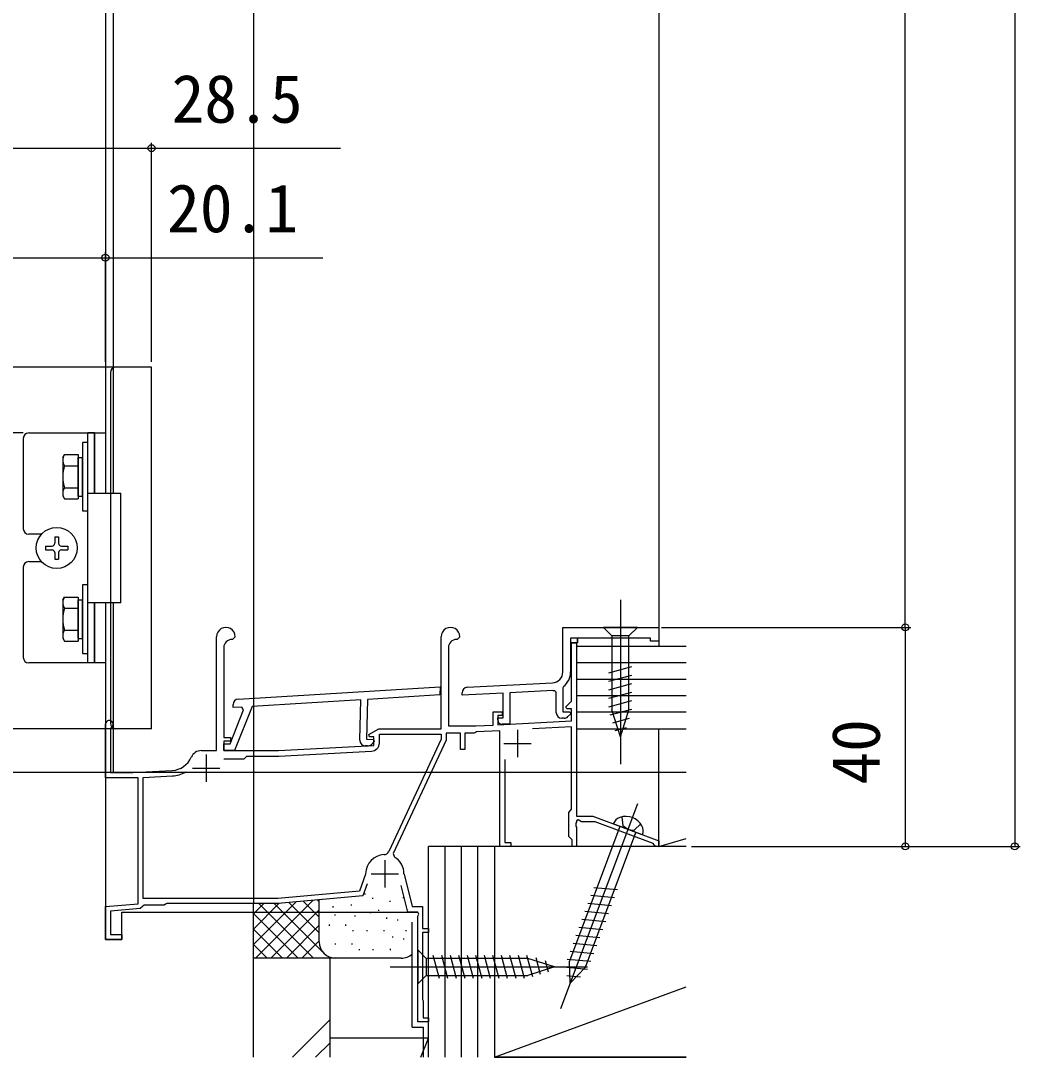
# Model space of a CAD drawing. Units: millimetres, scale not verified. Extents: x -525 to 525, y -786 to 782.
# Drawn here: x 6 to 188.5, y 53.1 to 242.3 of the extents above; entities that cross this region are included whole.
import ezdxf
from ezdxf.enums import TextEntityAlignment as Align

# ---------------------------------------------------------------- set-up
doc = ezdxf.new("R2010")
doc.units = ezdxf.units.MM
doc.header["$LTSCALE"] = 4
for name, color, linetype in [('0-3_YKK_11', 7, 'Continuous'), ('0-5_YKK_12', 2, 'Continuous'), ('0-6_YKK_13', 4, 'Continuous'), ('0-7_YKK_D', 6, 'Continuous'), ('0-9_YSS_K', 3, 'Continuous')]:
    doc.layers.add(name, color=color, linetype=linetype)
doc.styles.add('ＭＳ ゴシック', font='')
doc.styles.get('ＭＳ ゴシック').set_extended_font_data('MS Gothic')

msp = doc.modelspace()

# ---------------------------------------------------------------- linework, layer by layer
at = {"layer": '0-3_YKK_11'}
for p, q in [((104.999, 123.443), (104.999, 131.581)), ((87.547, 120.63), (103.104, 121.446)), ((105.209, 114.981), (104.799, 114.981)), ((96.699, 112.881), (96.699, 107.881)), ((106.599, 113.396), (99.469, 113.023)), ((69.324, 109.937), (68.914, 109.948)), ((94.199, 110.381), (99.199, 110.381)), ((39.899, 108.381), (39.899, 103.381)), ((37.399, 105.881), (42.399, 105.881)), ((72.499, 89.081), (72.499, 84.081)), ((69.999, 86.581), (74.999, 86.581))]:
    msp.add_line(p, q, dxfattribs=at)
for points in [[(104.999, 131.581), (122.499, 131.581), (122.499, 129.081), (120.999, 129.081), (120.999, 129.581), (107.699, 129.581), (107.699, 128.781), (106.399, 128.781), (106.399, 123.443)], [(38.999, 109.081), (41.799, 109.081), (41.799, 129.881)], [(43.099, 127.881), (43.099, 111.481), (44.299, 111.481), (44.299, 110.781), (43.099, 110.781), (43.099, 109.081), (53.099, 109.081), (70.499, 109.993), (70.499, 111.581), (69.679, 111.581), (69.559, 112.031), (71.377, 113.081), (82.799, 113.081), (82.799, 129.881)], [(45.199, 129.881), (44.699, 129.381), (44.599, 129.381)], [(84.099, 127.881), (84.099, 113.581), (89.099, 113.581), (92.299, 113.748), (92.299, 116.181), (93.899, 116.181), (93.899, 115.481), (93.099, 115.481), (93.099, 113.79), (106.599, 114.498), (106.599, 116.681), (105.723, 116.681), (105.563, 117.069), (106.599, 118.105), (106.599, 128.781), (107.499, 128.781), (107.499, 97.081), (110.499, 97.081), (122.499, 92.581), (122.499, 91.581), (121.996, 91.581), (121.697, 91.85), (121.504, 92.099), (110.887, 96.081), (108.399, 96.081), (107.799, 96.427), (107.499, 96.254), (107.499, 96.039), (107.379, 95.856), (107.379, 95.306), (107.499, 95.122), (107.499, 91.581), (106.699, 91.581), (106.699, 92.781), (106.399, 93.081), (106.099, 93.381), (106.099, 97.781), (106.349, 98.076), (106.599, 98.372), (106.599, 113.396)], [(86.199, 129.881), (85.699, 129.381), (85.599, 129.381)], [(45.742, 118.485), (82.601, 120.739), (82.561, 119.234), (69.336, 118.425), (69.145, 111.142), (70.42, 111.109), (70.571, 110.717), (70.038, 110.212)], [(93.099, 114.681), (93.099, 115.081), (94.099, 115.081), (94.099, 119.572), (86.599, 119.179), (86.599, 119.632)], [(103.177, 120.048), (95.299, 119.635), (95.299, 113.881), (93.899, 113.881)], [(103.799, 115.981), (103.799, 119.777), (103.458, 120.074)], [(105.112, 120.78), (104.999, 120.545), (104.999, 116.181), (106.275, 116.181), (106.435, 115.793), (105.916, 115.274)], [(67.94, 110.974), (68.133, 118.351), (48.259, 117.136), (45.083, 109.072), (43.083, 109.124), (43.115, 110.323), (44.274, 110.293), (46.73, 116.528), (46.373, 117.02), (44.788, 116.924), (44.803, 117.513)], [(69.303, 84.745), (68.499, 82.537), (52.999, 81.181), (32.719, 81.181), (32.459, 81.031), (32.199, 80.881), (28.585, 80.881), (28.29, 80.637), (27.843, 80.232), (22.399, 79.756), (22.399, 75.481), (24.499, 75.481), (24.499, 74.581), (21.499, 74.581), (21.499, 80.581), (27.499, 81.106), (27.499, 104.081), (21.499, 104.081), (21.499, 113.881)], [(22.549, 113.274), (22.399, 113.015), (22.399, 105.081), (26.499, 105.081), (33.697, 105.458)], [(71.499, 110.467), (71.499, 112.081), (82.799, 112.081), (82.799, 111.18), (73.228, 90.655)], [(94.399, 107.459), (94.399, 92.281), (95.499, 92.281), (95.499, 91.581), (93.499, 91.581), (93.499, 112.71), (89.236, 112.486), (89.025, 112.384), (88.799, 112.281), (87.099, 112.281), (87.099, 109.281), (86.299, 109.281), (86.299, 112.281), (83.699, 112.281), (83.699, 110.981), (74.037, 90.261), (74.241, 89.616)], [(43.107, 107.581), (46.799, 107.581), (47.299, 108.081), (53.125, 108.081), (70.077, 108.969)], [(68.999, 86.594), (68.981, 86.492), (67.849, 83.383), (52.96, 82.081), (28.399, 82.081), (28.399, 104.179), (33.749, 104.459)], [(75.999, 86.561), (76.008, 86.486), (77.48, 80.581), (79.399, 80.581), (79.399, 76.581), (80.499, 76.581), (80.499, 75.881), (79.399, 75.881), (79.399, 63.645), (79.449, 63.513), (79.499, 63.381), (79.499, 60.281), (80.499, 60.281), (80.499, 59.581), (78.499, 59.581), (78.499, 78.854), (78.722, 79.24), (78.526, 79.581), (76.699, 79.581), (75.49, 84.431)]]:
    msp.add_lwpolyline(points, dxfattribs=at)
msp.add_lwpolyline([(107.699, 129.581), (106.399, 129.581), (106.399, 128.781), (107.699, 128.781)], close=True, dxfattribs=at)
for centre, radius, start, end in [((43.499, 129.881), 1.7, 359.99999, 180.00001), ((84.499, 129.881), 1.7, 359.99999, 180.00001), ((44.599, 127.881), 1.5, 90.00001, 179.99999), ((85.599, 127.881), 1.5, 90.00001, 179.99999), ((102.999, 123.443), 2, 273.00001, 359.99999), ((102.999, 123.443), 3.4, 308.43466, 0), ((87.599, 119.632), 1, 93.00003, 180), ((102.999, 123.443), 3.4, 273, 277.76644), ((45.803, 117.487), 1, 93.50001, 178.50002), ((104.799, 115.981), 1, 180.00001, 269.99999), ((22.199, 113.881), 0.7, 300, 179.99999), ((93.899, 114.681), 0.8, 180.00001, 269.99999), ((105.209, 115.981), 1, 270.00001, 315), ((68.94, 110.948), 1, 178.50001, 268.49999), ((69.35, 110.937), 1, 268.50001, 313.5), ((69.999, 110.467), 1.5, 273.00003, 0), ((38.999, 107.081), 2, 90.00001, 156.71585), ((33.488, 109.452), 4, 273, 336.71582), ((33.488, 109.452), 5, 273, 301.60721), ((72.499, 86.581), 3.5, 92.26154, 179.78577), ((72.321, 91.077), 1, 272.26153, 335.00001), ((72.499, 86.581), 3.5, 359.67129, 60.14177)]:
    msp.add_arc(centre, radius, start, end, dxfattribs=at)
at = {"layer": '0-5_YKK_12'}
for p, q in [((122.5, 631.581), (122.5, 128.081)), ((21.5, 385.581), (21.5, 156.081)), ((22.9, 385.581), (22.899, 156.081)), ((21.5, 136.081), (21.5, 74.581)), ((22.899, 136.081), (22.899, 105.081)), ((127.5, 105.081), (-285.146, 105.081))]:
    msp.add_line(p, q, dxfattribs=at)
msp.add_lwpolyline([(21.499, 74.581), (24.499, 74.581), (24.499, 79.581), (78.499, 79.581)], dxfattribs=at)
at = {"layer": '0-6_YKK_13'}
for p, q in [((21.3, 179.081), (1.4, 179.081)), ((29.9, 179.081), (21.3, 179.081)), ((22.4, 178.081), (22.4, 114.081)), ((29.9, 113.081), (29.9, 179.081)), ((7.5, 167.081), (21.5, 167.081)), ((18.3, 125.081), (18.3, 167.081)), ((19.5, 167.081), (18.3, 167.081)), ((19.5, 167.081), (19.5, 156.081)), ((19.5, 156.081), (19.5, 167.081)), ((21.5, 167.081), (21.5, 156.081)), ((6.5, 166.081), (6.5, 149.581)), ((13.7, 162.581), (14.013, 163.122)), ((14.013, 163.122), (16.5, 163.122)), ((16.5, 163.122), (16.5, 155.039)), ((13.7, 162.581), (13.7, 155.581)), ((14.013, 161.101), (16.5, 161.101)), ((16.5, 155.551), (16.5, 162.611)), ((16.5, 162.611), (17.3, 162.611)), ((17.3, 155.551), (17.3, 162.611)), ((13.7, 155.581), (14.013, 155.039)), ((14.013, 157.06), (16.5, 157.06)), ((16.5, 155.551), (17.3, 155.551)), ((18.3, 156.081), (24.3, 156.081)), ((19.5, 156.331), (19.5, 156.081)), ((24.3, 136.081), (24.3, 156.081)), ((14.013, 155.039), (16.5, 155.039)), ((9.805, 148.581), (7.5, 148.581)), ((12.25, 148.131), (12.95, 148.131)), ((12.25, 148.131), (12.25, 146.931)), ((12.95, 148.131), (12.95, 146.931)), ((10.55, 146.431), (10.55, 145.731)), ((10.55, 146.431), (11.75, 146.431)), ((13.45, 146.431), (14.65, 146.431)), ((14.65, 146.431), (14.65, 145.731)), ((10.55, 145.731), (11.75, 145.731)), ((12.25, 145.231), (12.25, 144.031)), ((12.25, 144.031), (12.95, 144.031)), ((12.95, 145.231), (12.95, 144.031)), ((13.45, 145.731), (14.65, 145.731)), ((6.5, 142.581), (6.5, 126.081)), ((7.5, 143.581), (9.805, 143.581)), ((13.7, 136.581), (14.013, 137.122)), ((13.7, 136.581), (13.7, 129.581)), ((14.013, 137.122), (16.5, 137.122)), ((16.5, 137.122), (16.5, 129.039)), ((16.5, 129.551), (16.5, 136.611)), ((16.5, 136.611), (17.3, 136.611)), ((17.3, 129.551), (17.3, 136.611)), ((115.499, 136.581), (115.499, 106.581)), ((14.013, 135.101), (16.5, 135.101)), ((24.3, 136.081), (18.3, 136.081)), ((19.5, 136.081), (19.5, 125.081)), ((19.5, 125.081), (19.5, 136.081)), ((21.5, 136.081), (21.5, 125.081)), ((14.013, 131.06), (16.5, 131.06)), ((118.599, 131.581), (112.399, 131.581)), ((112.399, 131.581), (113.949, 130.031)), ((118.599, 131.581), (117.049, 130.031)), ((13.7, 129.581), (14.013, 129.039)), ((14.013, 129.039), (16.5, 129.039)), ((16.5, 129.551), (17.3, 129.551)), ((113.949, 130.031), (113.949, 116.497)), ((117.049, 130.031), (113.949, 130.031)), ((117.049, 116.497), (117.049, 130.031)), ((21.5, 125.081), (7.5, 125.081)), ((19.5, 125.081), (18.3, 125.081)), ((113.399, 123.287), (117.599, 124.412)), ((113.399, 121.734), (117.599, 122.859)), ((113.399, 120.181), (117.599, 121.306)), ((113.399, 118.628), (117.599, 119.753)), ((113.399, 117.075), (117.599, 118.201)), ((113.658, 115.592), (117.599, 116.648)), ((115.499, 111.581), (113.949, 116.497)), ((115.499, 111.581), (117.049, 116.497)), ((114.109, 114.16), (117.145, 114.973)), ((21.3, 113.081), (1.4, 113.081)), ((29.9, 113.081), (21.3, 113.081)), ((114.561, 112.728), (116.61, 113.277)), ((118.636, 99.369), (104.589, 61.917)), ((115.764, 96.978), (115.934, 95.339)), ((115.429, 95.232), (106.208, 70.647)), ((119.549, 93.687), (114.212, 95.689)), ((116.88, 94.688), (115.934, 95.339)), ((116.88, 94.688), (118.022, 94.557)), ((119.228, 95.679), (118.022, 94.557)), ((109.11, 69.558), (118.332, 94.143)), ((110.669, 84.108), (114.997, 83.687)), ((110.124, 82.654), (114.452, 82.233)), ((109.033, 79.746), (113.361, 79.325)), ((109.578, 81.2), (113.906, 80.779)), ((108.488, 78.292), (112.815, 77.871)), ((107.942, 76.838), (112.27, 76.417)), ((106.852, 73.93), (111.179, 73.509)), ((107.397, 75.384), (111.725, 74.963)), ((78.501, 72.68), (78.501, 66.48)), ((78.501, 72.68), (80.051, 71.13)), ((106.306, 72.476), (110.634, 72.055)), ((98.585, 71.13), (80.051, 71.13)), ((80.051, 71.13), (80.051, 68.03)), ((82.478, 67.48), (81.352, 71.68)), ((84.031, 67.48), (82.905, 71.68)), ((85.584, 67.48), (84.458, 71.68)), ((87.137, 67.48), (86.011, 71.68)), ((88.689, 67.48), (87.564, 71.68)), ((90.242, 67.48), (89.117, 71.68)), ((91.795, 67.48), (90.67, 71.68)), ((93.348, 67.48), (92.223, 71.68)), ((94.901, 67.48), (93.776, 71.68)), ((96.454, 67.48), (95.329, 71.68)), ((98.007, 67.48), (96.882, 71.68)), ((99.491, 67.739), (98.434, 71.68)), ((103.501, 69.58), (98.585, 71.13)), ((100.922, 68.19), (100.109, 71.226)), ((102.354, 68.642), (101.805, 70.692)), ((105.761, 71.022), (110.089, 70.601)), ((106.345, 66.599), (106.208, 70.647)), ((73.501, 69.58), (108.501, 69.58)), ((74.502, 69.581), (109.502, 69.581)), ((74.507, 69.581), (109.507, 69.581)), ((103.501, 69.58), (98.585, 68.03)), ((105.695, 69.521), (109.484, 69.152)), ((106.345, 66.599), (109.11, 69.558)), ((78.501, 66.48), (80.051, 68.03)), ((80.051, 68.03), (98.585, 68.03)), ((105.747, 68.009), (108.193, 67.771))]:
    msp.add_line(p, q, dxfattribs=at)
for points in [[(18.3, 152.831), (18.3, 165.331), (17.3, 165.331), (17.3, 152.831)], [(18.3, 126.831), (18.3, 139.331), (17.3, 139.331), (17.3, 126.831)]]:
    msp.add_lwpolyline(points, close=True, dxfattribs=at)
msp.add_circle((12.6, 146.081), 3.75, dxfattribs=at)
for centre, radius, start, end in [((23.4, 178.081), 1, 90, 180), ((7.5, 166.081), 1, 90, 180), ((15.489, 162.112), 1.789, 145.61575, 214.38425), ((20.387, 159.081), 6.687, 162.41205, 197.58795), ((15.489, 156.05), 1.789, 145.61575, 214.38425), ((7.5, 149.581), 1, 180, 270), ((11.75, 146.931), 0.5, 270, 0), ((13.45, 146.931), 0.5, 180, 270), ((11.75, 145.231), 0.5, 0, 90), ((13.45, 145.231), 0.5, 90, 180), ((7.5, 142.581), 1, 90, 180), ((15.489, 136.112), 1.789, 145.61575, 214.38425), ((20.387, 133.081), 6.687, 162.41205, 197.58795), ((15.489, 130.05), 1.789, 145.61575, 214.38425), ((7.5, 126.081), 1, 180, 270), ((23.4, 114.081), 1, 180, 270), ((116.011, 95.078), 1.9, 108.78333, 161.25089), ((116.494, 93.658), 3.4, 30.09667, 108.78333), ((117.792, 94.41), 1.9, 337.62911, 30.09667)]:
    msp.add_arc(centre, radius, start, end, dxfattribs=at)
at = {"layer": '0-7_YKK_D'}
for p, q in [((167.5, 131.581), (167.5, 661.581)), ((187.5, 661.581), (187.5, 91.581)), ((29.9, 180.081), (29.9, 220.081)), ((21.5, 180.081), (21.5, 200.081)), ((6.5, 167.081), (-128.239, 167.081)), ((122.999, 131.581), (168.5, 131.581)), ((122.999, 131.581), (168.5, 131.581)), ((167.5, 131.581), (167.5, 91.581)), ((128.5, 91.581), (188.5, 91.581)), ((128.5, 91.581), (168.5, 91.581))]:
    msp.add_line(p, q, dxfattribs=at)
for points in [[(1.4, 219.081), (29.9, 219.081), (64.404, 219.081)], [(1.4, 199.081), (21.5, 199.081), (61.198, 199.081)]]:
    msp.add_lwpolyline(points, dxfattribs=at)
for centre in [(29.9, 219.081), (21.5, 199.081), (167.5, 131.581), (167.5, 131.581), (167.5, 91.581), (187.5, 91.581)]:
    msp.add_circle(centre, 0.637, dxfattribs=at)
at = {"layer": '0-9_YSS_K'}
for p, q in [((48.5, 654.996), (48.5, 81.181)), ((127.5, 125.081), (107.502, 125.081)), ((127.5, 122.081), (107.502, 122.081)), ((127.5, 119.081), (107.502, 119.081)), ((127.5, 116.081), (107.502, 116.081)), ((122.502, 113.081), (127.5, 113.081)), ((122.502, 91.581), (122.502, 113.081)), ((122.502, 91.581), (127.5, 93.013)), ((92.5, 91.581), (80.5, 91.581)), ((80.5, 53.081), (80.5, 91.581)), ((83.5, 53.081), (83.5, 91.581)), ((86.5, 53.081), (86.5, 91.581)), ((89.5, 53.081), (89.5, 91.581)), ((92.5, 91.581), (92.5, 53.081)), ((127.5, 91.581), (92.502, 91.581)), ((127.5, 91.581), (122.502, 91.581)), ((48.502, 73.643), (56.332, 81.472)), ((48.869, 71.181), (59.431, 81.743)), ((57.565, 81.58), (60.502, 78.643)), ((60.166, 81.808), (60.502, 81.471)), ((60.502, 74.181), (60.502, 81.837)), ((68.851, 82.98), (68.851, 82.78)), ((70.265, 82.193), (70.265, 81.993)), ((73.425, 81.672), (73.425, 81.472)), ((75.855, 82.313), (75.855, 82.113)), ((48.502, 76.471), (53.232, 81.201)), ((48.502, 71.181), (48.502, 81.181)), ((48.502, 79.3), (50.383, 81.181)), ((49.479, 81.181), (59.479, 71.181)), ((51.697, 71.181), (60.502, 79.986)), ((52.307, 81.181), (61.088, 72.4)), ((54.964, 81.353), (60.502, 75.814)), ((62.998, 80.644), (62.998, 80.444)), ((66.344, 80.978), (66.344, 80.778)), ((69.797, 79.578), (69.797, 79.378)), ((71.373, 80), (71.373, 79.8)), ((76.523, 79.642), (76.523, 79.442)), ((48.502, 79.329), (56.65, 71.181)), ((63.354, 79.155), (63.354, 78.955)), ((67.003, 78.975), (67.003, 78.775)), ((72.793, 78.579), (72.793, 78.379)), ((74.809, 78.228), (74.809, 78.028)), ((77.503, 58.581), (77.503, 77.723)), ((48.502, 76.501), (53.822, 71.181)), ((54.526, 71.181), (60.52, 77.175)), ((62.33, 77.306), (62.33, 77.106)), ((65.343, 77.306), (65.343, 77.106)), ((66.67, 76.304), (66.67, 76.104)), ((69.185, 76.304), (69.185, 76.104)), ((72.345, 76.309), (72.345, 76.109)), ((76.353, 76.304), (76.353, 76.104)), ((57.354, 71.181), (60.502, 74.329)), ((63.446, 73.851), (63.446, 73.651)), ((66.459, 73.851), (66.459, 73.651)), ((73.91, 75.125), (73.91, 74.925)), ((75.925, 74.773), (75.925, 74.573)), ((48.502, 73.672), (50.994, 71.181)), ((67.786, 72.849), (67.786, 72.649)), ((70.301, 72.849), (70.301, 72.649)), ((73.462, 72.854), (73.462, 72.654)), ((48.502, 53.081), (48.502, 71.181)), ((72.626, 71.181), (48.502, 71.181)), ((75.502, 71.181), (63.502, 71.181)), ((92.502, 53.081), (127.5, 65.913)), ((62.502, 59.959), (55.625, 53.081)), ((59.867, 53.081), (62.502, 55.716)), ((62.502, 53.081), (62.502, 56.581)), ((80.502, 56.581), (62.502, 56.581)), ((79.102, 53.081), (80.502, 56.581)), ((127.5, 53.081), (92.502, 53.081))]:
    msp.add_line(p, q, dxfattribs=at)
for points in [[(127.5, 128.081), (107.502, 128.081), (107.502, 113.081), (127.5, 113.081)], [(92.502, 91.581), (92.502, 53.081), (127.5, 53.081)], [(62.502, 53.081), (62.502, 71.181), (50.502, 71.181)], [(77.503, 58.581), (79.502, 58.581), (79.502, 53.081)]]:
    msp.add_lwpolyline(points, dxfattribs=at)
for centre, start, end in [((63.502, 74.181), 180, 270), ((75.502, 74.181), 270, 311.83675)]:
    msp.add_arc(centre, 3, start, end, dxfattribs=at)

# ---------------------------------------------------------------- texts
at = {"layer": '0-7_YKK_D', "style": 'ＭＳ ゴシック'}
for s, p in [('28.5', (33.563, 221.081)), ('20.1', (32.743, 201.081))]:
    msp.add_text(s, height=8.798, dxfattribs=at).set_placement(p, align=Align.BOTTOM_LEFT)
msp.add_text('40', height=8.798, rotation=90, dxfattribs=at).set_placement((165.5, 102.853), align=Align.BOTTOM_LEFT)

doc.saveas('drawing.dxf')
